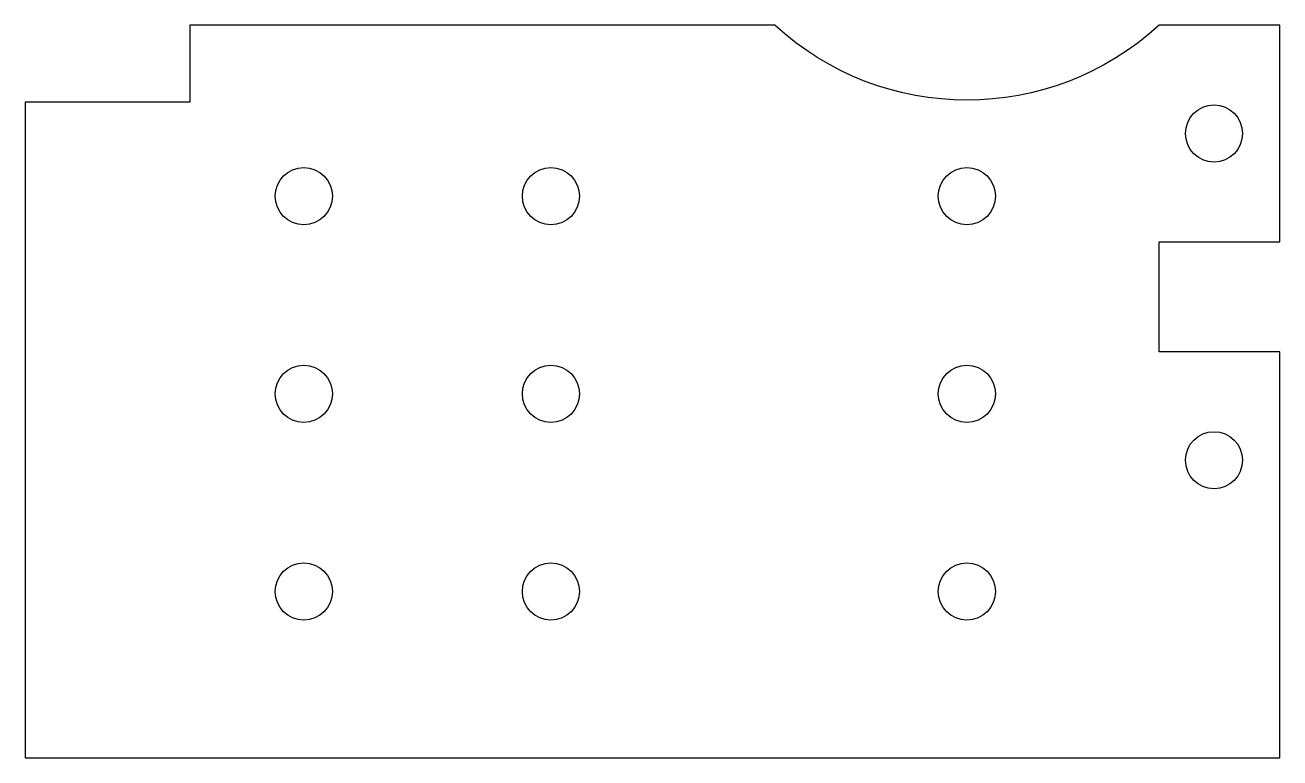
# Model space of a CAD drawing. Header units: inches. Extents: x -3.16 to 2.55, y -5.69 to -2.35.
import ezdxf

# ---------------------------------------------------------------- set-up
doc = ezdxf.new("R2010")
doc.units = ezdxf.units.IN
doc.layers.get('0').update_dxf_attribs({"linetype": 'CONTINUOUS'})

msp = doc.modelspace()

# ---------------------------------------------------------------- linework, layer by layer
msp.add_lwpolyline([(-3.1625, -5.6877), (2.55, -5.6877), (2.55, -3.8386), (2, -3.8386), (2, -3.3386), (2.55, -3.3386), (2.55, -2.3511), (2, -2.3511, -0.390353), (0.25, -2.3511), (-2.4125, -2.3511), (-2.4125, -2.702), (-3.1625, -2.702)], format="xyb", close=True)
for centre in [(2.25, -2.8448), (-1.8938, -3.1301), (-0.7688, -3.1301), (1.125, -3.1301), (-1.8938, -4.0301), (-0.7688, -4.0301), (1.125, -4.0301), (2.25, -4.3323), (-1.8938, -4.9301), (-0.7688, -4.9301), (1.125, -4.9301)]:
    msp.add_circle(centre, 0.13)

doc.saveas('drawing.dxf')
